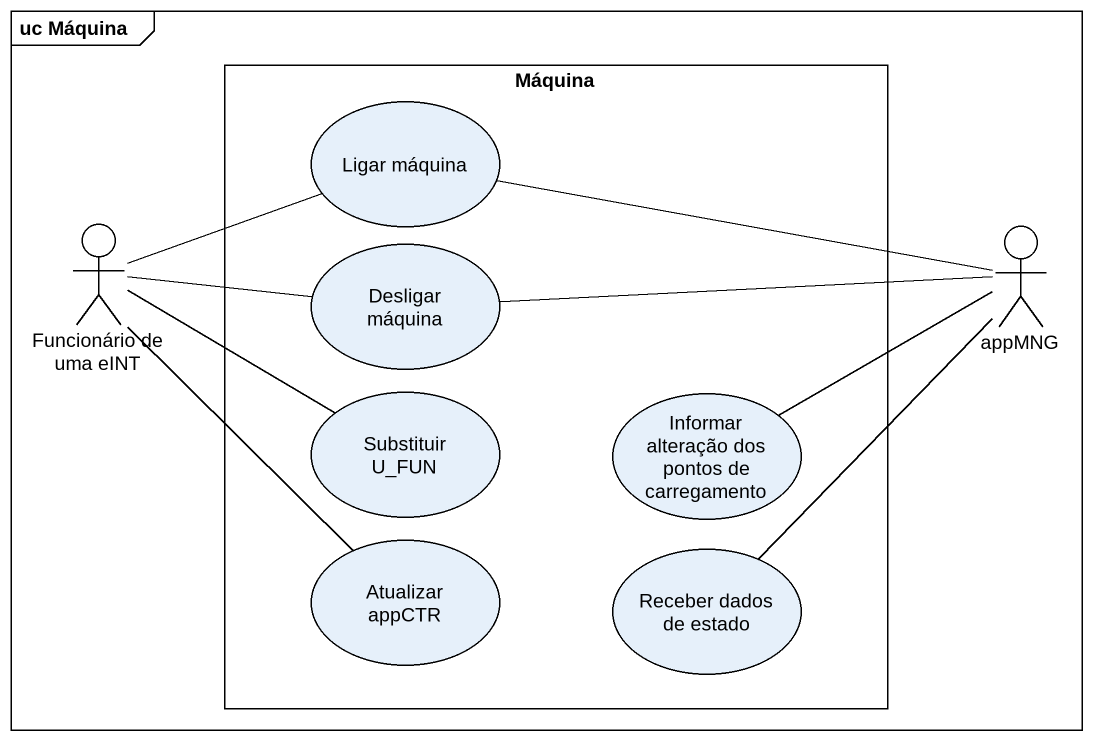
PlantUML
@startuml
mainframe uc Máquina
rectangle Máquina {
  usecase "Ligar máquina" as Ligar_máquina
  usecase "Desligar máquina" as Desligar_máquina
  usecase "Substituir U_FUN" as Substituir_U_FUN
  usecase "Informar alteração dos pontos de carregamento" as Informar_alteração_dos
  usecase "Atualizar appCTR" as Atualizar_appCTR
  usecase "Receber dados de estado" as Receber_dados_de_estado
}
actor "Funcionário de uma eINT" as Funcionário_de_uma_eINT
actor appMNG
Ligar_máquina -right- appMNG
Funcionário_de_uma_eINT -right- Ligar_máquina
Funcionário_de_uma_eINT -right- Desligar_máquina
Funcionário_de_uma_eINT -right- Substituir_U_FUN
Funcionário_de_uma_eINT -- Atualizar_appCTR
Desligar_máquina -right- appMNG
appMNG -left- Informar_alteração_dos
Receber_dados_de_estado -up- appMNG
@enduml
